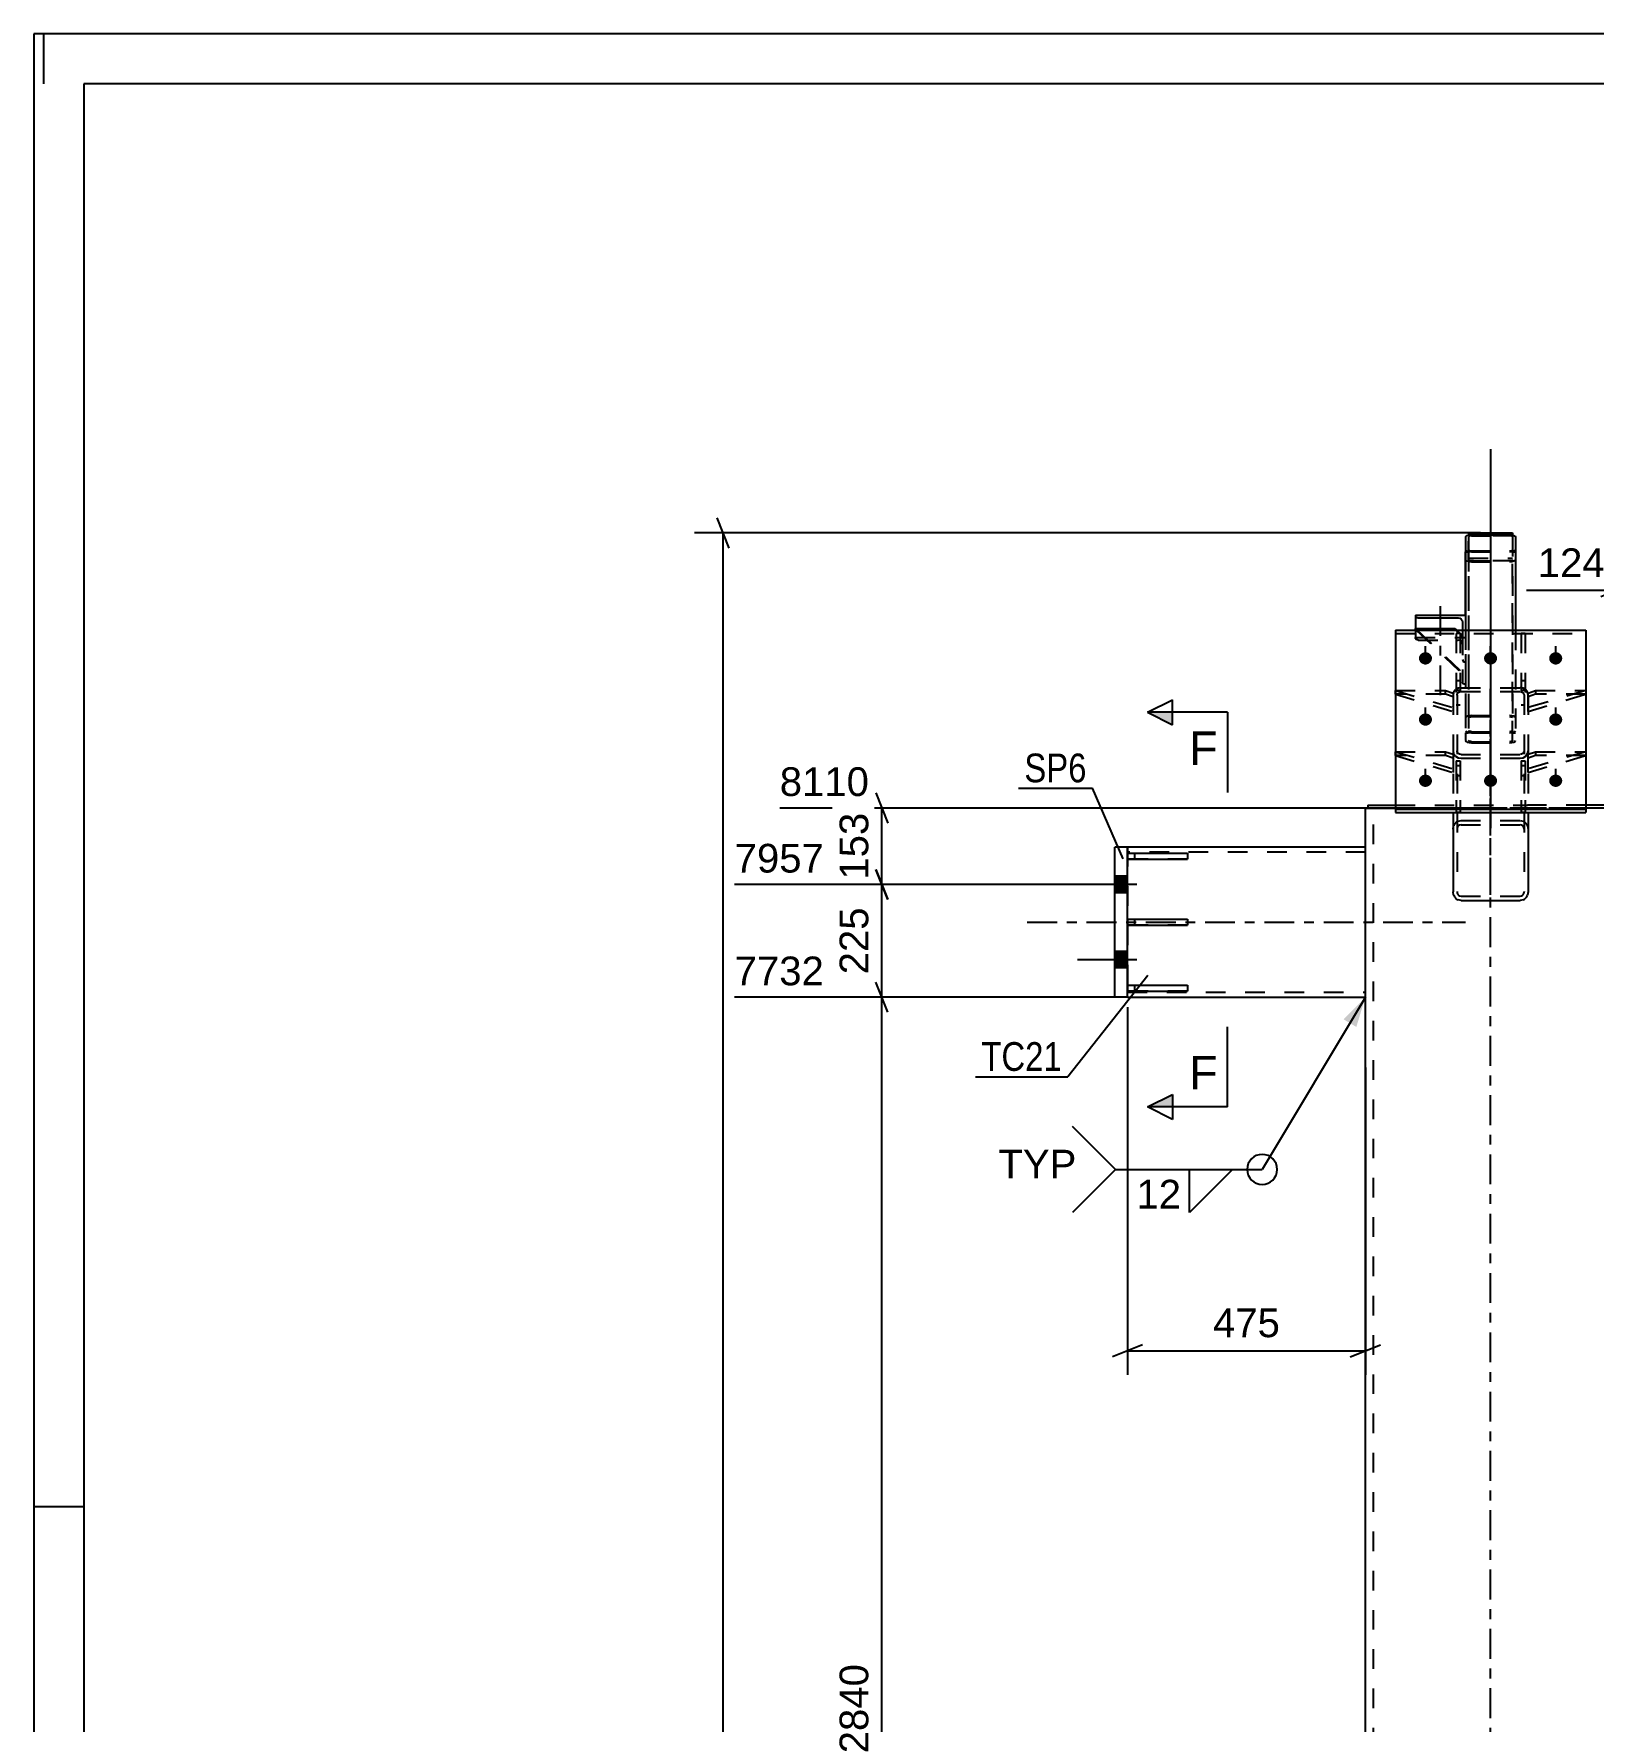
# Model space of a CAD drawing. Header units: millimetres. Extents: x -358 to 483, y -215 to 379.
# Drawn here: x -358.2 to -202.6, y 210.5 to 379 of the extents above; entities that cross this region are included whole.
import ezdxf

# ---------------------------------------------------------------- set-up
doc = ezdxf.new("R2010")
doc.units = ezdxf.units.MM
doc.linetypes.add('DXK_LINE_DOT2', pattern=[3.9198, 1.9599, -1.9599])
doc.linetypes.add('DXK_LINE_DOT3', pattern=[5.9187, 2.979, -0.9799, 0.9799, -0.9799])
doc.styles.add('Arial', font='ARIAL.TTF', dxfattribs={"height": 0.2})
doc.styles.add('Arial Narrow', font='ARIALN.TTF', dxfattribs={"height": 0.2})

# ---------------------------------------------------------------- blocks, each defined once
blk = doc.blocks.new('Unknown-284934251-1133')
at = {"color": 5, "linetype": 'Continuous'}
for p, q in [((482.75, 378.96), (-358.25, 378.96)), ((-358.25, 378.96), (-358.25, -215.04)), ((-357.25, 373.96), (-357.25, 378.96)), ((477.75, 373.96), (-353.25, 373.96)), ((-353.25, 373.96), (-353.25, -210.04)), ((-353.25, 231.96), (-358.25, 231.96))]:
    blk.add_line(p, q, dxfattribs=at)
blk = doc.blocks.new('Part-284934251-2217 - 2077')
at = {"color": 7, "linetype": 'DXK_LINE_DOT3'}
blk.add_line((-212.82, 62.9), (-212.82, 311.69), dxfattribs=at)
at = {"color": 2, "linetype": 'Continuous'}
for p, q in [((-225.32, 62.9), (-225.32, 301.69)), ((-225.32, 301.69), (-225.07, 301.69)), ((-224.52, 301.69), (-223.72, 301.69)), ((-223.72, 301.69), (-222.32, 301.69)), ((-201.11, 301.69), (-203.32, 301.69))]:
    blk.add_line(p, q, dxfattribs=at)
at = {"color": 7, "linetype": 'DXK_LINE_DOT2'}
for p, q in [((-225.07, 301.69), (-224.52, 301.69)), ((-224.52, 62.9), (-224.52, 301.69)), ((-224.33, 301.69), (-223.72, 301.69)), ((-203.32, 301.69), (-222.32, 301.69))]:
    blk.add_line(p, q, dxfattribs=at)
blk = doc.blocks.new('Bolt-284934251-2184 - 2077')
at = {"linetype": 'Continuous'}
for points in [[(-219.32, 316.02), (-219.45, 316.03), (-219.58, 316.07), (-219.7, 316.13), (-219.8, 316.22), (-219.88, 316.32), (-219.94, 316.44), (-219.97, 316.57), (-219.97, 316.69), (-219.94, 316.82), (-219.88, 316.93), (-219.8, 317.04), (-219.7, 317.12), (-219.58, 317.19), (-219.45, 317.23), (-219.32, 317.24), (-219.18, 317.23), (-219.05, 317.19), (-218.94, 317.12), (-218.84, 317.04), (-218.76, 316.93), (-218.7, 316.82), (-218.67, 316.69), (-218.67, 316.57), (-218.7, 316.44), (-218.76, 316.32), (-218.84, 316.22), (-218.94, 316.13), (-219.05, 316.07), (-219.18, 316.03)], [(-212.82, 316.02), (-212.95, 316.03), (-213.08, 316.07), (-213.2, 316.13), (-213.3, 316.22), (-213.38, 316.32), (-213.44, 316.44), (-213.47, 316.57), (-213.47, 316.69), (-213.44, 316.82), (-213.38, 316.93), (-213.3, 317.04), (-213.2, 317.12), (-213.08, 317.19), (-212.95, 317.23), (-212.82, 317.24), (-212.68, 317.23), (-212.55, 317.19), (-212.44, 317.12), (-212.34, 317.04), (-212.26, 316.93), (-212.2, 316.82), (-212.17, 316.69), (-212.17, 316.57), (-212.2, 316.44), (-212.26, 316.32), (-212.34, 316.22), (-212.44, 316.13), (-212.55, 316.07), (-212.68, 316.03)], [(-206.32, 316.02), (-206.45, 316.03), (-206.58, 316.07), (-206.7, 316.13), (-206.8, 316.22), (-206.88, 316.32), (-206.94, 316.44), (-206.97, 316.57), (-206.97, 316.69), (-206.94, 316.82), (-206.88, 316.93), (-206.8, 317.04), (-206.7, 317.12), (-206.58, 317.19), (-206.45, 317.23), (-206.32, 317.24), (-206.18, 317.23), (-206.05, 317.19), (-205.94, 317.12), (-205.84, 317.04), (-205.76, 316.93), (-205.7, 316.82), (-205.67, 316.69), (-205.67, 316.57), (-205.7, 316.44), (-205.76, 316.32), (-205.84, 316.22), (-205.94, 316.13), (-206.05, 316.07), (-206.18, 316.03)], [(-219.32, 309.91), (-219.45, 309.92), (-219.58, 309.96), (-219.7, 310.03), (-219.8, 310.11), (-219.88, 310.22), (-219.94, 310.33), (-219.97, 310.46), (-219.97, 310.58), (-219.94, 310.71), (-219.88, 310.83), (-219.8, 310.93), (-219.7, 311.01), (-219.58, 311.08), (-219.45, 311.12), (-219.32, 311.13), (-219.18, 311.12), (-219.05, 311.08), (-218.94, 311.01), (-218.84, 310.93), (-218.76, 310.83), (-218.7, 310.71), (-218.67, 310.58), (-218.67, 310.46), (-218.7, 310.33), (-218.76, 310.22), (-218.84, 310.11), (-218.94, 310.03), (-219.05, 309.96), (-219.18, 309.92)], [(-206.32, 309.91), (-206.45, 309.92), (-206.58, 309.96), (-206.7, 310.03), (-206.8, 310.11), (-206.88, 310.22), (-206.94, 310.33), (-206.97, 310.46), (-206.97, 310.58), (-206.94, 310.71), (-206.88, 310.83), (-206.8, 310.93), (-206.7, 311.01), (-206.58, 311.08), (-206.45, 311.12), (-206.32, 311.13), (-206.18, 311.12), (-206.05, 311.08), (-205.94, 311.01), (-205.84, 310.93), (-205.76, 310.83), (-205.7, 310.71), (-205.67, 310.58), (-205.67, 310.46), (-205.7, 310.33), (-205.76, 310.22), (-205.84, 310.11), (-205.94, 310.03), (-206.05, 309.96), (-206.18, 309.92)], [(-219.32, 303.8), (-219.45, 303.82), (-219.58, 303.85), (-219.7, 303.92), (-219.8, 304), (-219.88, 304.11), (-219.94, 304.22), (-219.97, 304.35), (-219.97, 304.48), (-219.94, 304.6), (-219.88, 304.72), (-219.8, 304.82), (-219.7, 304.91), (-219.58, 304.97), (-219.45, 305.01), (-219.32, 305.02), (-219.18, 305.01), (-219.05, 304.97), (-218.94, 304.91), (-218.84, 304.82), (-218.76, 304.72), (-218.7, 304.6), (-218.67, 304.48), (-218.67, 304.35), (-218.7, 304.22), (-218.76, 304.11), (-218.84, 304), (-218.94, 303.92), (-219.05, 303.85), (-219.18, 303.82)], [(-212.82, 303.8), (-212.95, 303.82), (-213.08, 303.85), (-213.2, 303.92), (-213.3, 304), (-213.38, 304.11), (-213.44, 304.22), (-213.47, 304.35), (-213.47, 304.48), (-213.44, 304.6), (-213.38, 304.72), (-213.3, 304.82), (-213.2, 304.91), (-213.08, 304.97), (-212.95, 305.01), (-212.82, 305.02), (-212.68, 305.01), (-212.55, 304.97), (-212.44, 304.91), (-212.34, 304.82), (-212.26, 304.72), (-212.2, 304.6), (-212.17, 304.48), (-212.17, 304.35), (-212.2, 304.22), (-212.26, 304.11), (-212.34, 304), (-212.44, 303.92), (-212.55, 303.85), (-212.68, 303.82)], [(-206.32, 303.8), (-206.45, 303.82), (-206.58, 303.85), (-206.7, 303.92), (-206.8, 304), (-206.88, 304.11), (-206.94, 304.22), (-206.97, 304.35), (-206.97, 304.48), (-206.94, 304.6), (-206.88, 304.72), (-206.8, 304.82), (-206.7, 304.91), (-206.58, 304.97), (-206.45, 305.01), (-206.32, 305.02), (-206.18, 305.01), (-206.05, 304.97), (-205.94, 304.91), (-205.84, 304.82), (-205.76, 304.72), (-205.7, 304.6), (-205.67, 304.48), (-205.67, 304.35), (-205.7, 304.22), (-205.76, 304.11), (-205.84, 304), (-205.94, 303.92), (-206.05, 303.85), (-206.18, 303.82)]]:
    blk.add_hatch(color=1, dxfattribs=at).paths.add_polyline_path(points)
at = {"color": 1, "linetype": 'Continuous'}
for p, q in [((-219.32, 316.03), (-219.32, 317.83)), ((-212.82, 316.03), (-212.82, 317.83)), ((-206.32, 316.03), (-206.32, 317.83)), ((-219.32, 309.92), (-219.32, 311.72)), ((-206.32, 309.92), (-206.32, 311.72)), ((-219.32, 303.81), (-219.32, 305.61)), ((-212.82, 303.81), (-212.82, 305.61)), ((-206.32, 303.81), (-206.32, 305.61))]:
    blk.add_line(p, q, dxfattribs=at)
blk = doc.blocks.new('Part-284934251-2197 - 2077')
at = {"color": 7, "linetype": 'DXK_LINE_DOT2'}
for p, q in [((-209.77, 306.4), (-209.77, 301.25)), ((-209.77, 306.4), (-209.37, 306.4)), ((-209.77, 305.95), (-209.37, 305.95)), ((-209.77, 304.94), (-209.37, 304.94)), ((-209.37, 306.4), (-209.37, 301.25))]:
    blk.add_line(p, q, dxfattribs=at)
at = {"color": 2, "linetype": 'Continuous'}
blk.add_line((-209.37, 301.25), (-209.77, 301.25), dxfattribs=at)
blk = doc.blocks.new('Part-284934251-2220 - 2077')
at = {"color": 7, "linetype": 'DXK_LINE_DOT2'}
for p, q in [((-222.32, 313.04), (-222.32, 313.42)), ((-222.32, 313.42), (-217.32, 313.42)), ((-222.32, 313.42), (-216.57, 311.71)), ((-217.32, 313.04), (-217.32, 313.42)), ((-217.32, 313.42), (-216.57, 313.16)), ((-217.32, 313.04), (-222.32, 313.04)), ((-222.32, 313.04), (-216.57, 311.33)), ((-216.57, 312.79), (-217.32, 313.04)), ((-216.57, 313.16), (-216.57, 311.33))]:
    blk.add_line(p, q, dxfattribs=at)
blk = doc.blocks.new('Part-284934251-2172 - 2077')
at = {"color": 7, "linetype": 'DXK_LINE_DOT2'}
for p, q in [((-216.33, 313.48), (-216.51, 313.24)), ((-216.07, 313.65), (-216.33, 313.48)), ((-215.77, 313.7), (-216.07, 313.65)), ((-216.05, 313.22), (-215.92, 313.3)), ((-215.92, 313.3), (-215.77, 313.33)), ((-215.77, 313.7), (-209.87, 313.7)), ((-215.77, 313.33), (-209.87, 313.33)), ((-209.56, 313.65), (-209.87, 313.7)), ((-209.87, 313.33), (-209.72, 313.3)), ((-209.72, 313.3), (-209.59, 313.22)), ((-209.3, 313.48), (-209.56, 313.65)), ((-209.13, 313.24), (-209.3, 313.48)), ((-216.51, 313.24), (-216.57, 312.95)), ((-216.57, 312.95), (-216.57, 301.25)), ((-216.17, 312.95), (-216.14, 313.09)), ((-216.17, 312.95), (-216.17, 293.31)), ((-216.14, 313.09), (-216.05, 313.22)), ((-209.59, 313.22), (-209.5, 313.09)), ((-209.5, 313.09), (-209.47, 312.95)), ((-209.47, 312.95), (-209.47, 293.31)), ((-209.07, 312.95), (-209.13, 313.24)), ((-209.07, 312.95), (-209.07, 301.25)), ((-216.57, 307.41), (-216.51, 307.12)), ((-216.51, 307.12), (-216.33, 306.88)), ((-216.33, 306.88), (-216.07, 306.71)), ((-216.14, 307.26), (-216.17, 307.41)), ((-216.05, 307.14), (-216.14, 307.26)), ((-216.07, 306.71), (-215.77, 306.65)), ((-215.92, 307.06), (-216.05, 307.14)), ((-215.77, 307.03), (-215.92, 307.06)), ((-215.77, 307.03), (-209.87, 307.03)), ((-215.77, 306.65), (-209.87, 306.65)), ((-209.72, 307.06), (-209.87, 307.03)), ((-209.87, 306.65), (-209.56, 306.71)), ((-209.59, 307.14), (-209.72, 307.06)), ((-209.5, 307.26), (-209.59, 307.14)), ((-209.56, 306.71), (-209.3, 306.88)), ((-209.47, 307.41), (-209.5, 307.26)), ((-209.3, 306.88), (-209.13, 307.12)), ((-209.13, 307.12), (-209.07, 307.41)), ((-216.57, 299.59), (-216.51, 299.92)), ((-216.07, 300.38), (-215.77, 300.44)), ((-215.77, 300.02), (-215.92, 299.98)), ((-215.77, 300.44), (-209.87, 300.44)), ((-215.77, 300.02), (-209.87, 300.02)), ((-209.87, 300.44), (-209.56, 300.38)), ((-209.72, 299.98), (-209.87, 300.02)), ((-209.13, 299.92), (-209.07, 299.59)), ((-216.14, 299.75), (-216.17, 299.59)), ((-209.47, 299.59), (-209.5, 299.75)), ((-216.17, 293.31), (-216.14, 293.15)), ((-209.5, 293.15), (-209.47, 293.31)), ((-215.92, 292.92), (-215.77, 292.89)), ((-215.77, 292.89), (-209.87, 292.89)), ((-209.87, 292.89), (-209.72, 292.92))]:
    blk.add_line(p, q, dxfattribs=at)
at = {"color": 7, "linetype": 'DXK_LINE_DOT3'}
blk.add_line((-212.82, 293.03), (-212.82, 313.6), dxfattribs=at)
at = {"color": 2, "linetype": 'Continuous'}
for p, q in [((-216.57, 301.25), (-216.57, 293.31)), ((-209.07, 301.25), (-209.07, 293.31)), ((-216.51, 292.99), (-216.57, 293.31)), ((-209.07, 293.31), (-209.13, 292.99)), ((-215.77, 292.46), (-216.07, 292.53)), ((-215.77, 292.46), (-209.87, 292.46)), ((-209.56, 292.53), (-209.87, 292.46))]:
    blk.add_line(p, q, dxfattribs=at)
at = {"color": 7, "linetype": 'DXK_LINE_DOT2'}
for centre, radius, start, end in [((-215.73, 299.62), 0.827, 114.3199, 159.2417), ((-215.75, 299.61), 0.414, 114.3199, 159.2417), ((-209.89, 299.61), 0.414, 20.7583, 65.6801), ((-209.9, 299.62), 0.827, 20.7583, 65.6801), ((-215.75, 293.3), 0.414, 200.7583, 245.6801), ((-209.89, 293.3), 0.414, 294.3199, 339.2417)]:
    blk.add_arc(centre, radius, start, end, dxfattribs=at)
at = {"color": 2, "linetype": 'Continuous'}
for centre, start, end in [((-215.73, 293.28), 200.7583, 245.6801), ((-209.9, 293.28), 294.3199, 339.2417)]:
    blk.add_arc(centre, 0.827, start, end, dxfattribs=at)
blk = doc.blocks.new('Part-284934251-2240 - 2077')
at = {"color": 7, "linetype": 'DXK_LINE_DOT3'}
blk.add_line((-217.82, 312.95), (-217.82, 322.02), dxfattribs=at)
at = {"color": 2, "linetype": 'Continuous'}
for p, q in [((-220.32, 320.95), (-220.32, 319.6)), ((-220.32, 320.95), (-215.32, 320.95)), ((-220.32, 320.92), (-220.3, 320.82)), ((-220.3, 320.82), (-220.24, 320.74)), ((-220.24, 320.74), (-220.15, 320.69)), ((-220.15, 320.69), (-220.04, 320.67)), ((-220.04, 320.67), (-216.04, 320.67)), ((-216.04, 320.67), (-215.88, 320.63)), ((-215.88, 320.63), (-215.74, 320.55)), ((-215.74, 320.55), (-215.65, 320.42)), ((-215.65, 320.42), (-215.62, 320.27)), ((-215.62, 320.27), (-215.62, 319.45)), ((-215.32, 320.95), (-215.32, 319.45)), ((-220.32, 319.5), (-220.32, 319.45))]:
    blk.add_line(p, q, dxfattribs=at)
at = {"color": 7, "linetype": 'DXK_LINE_DOT2'}
for p, q in [((-220.32, 319.6), (-220.32, 319.5)), ((-220.32, 319.45), (-220.32, 318.7)), ((-220.32, 318.7), (-220.32, 318.72)), ((-220.32, 318.72), (-215.32, 318.72)), ((-220.3, 318.6), (-220.32, 318.7)), ((-220.24, 318.52), (-220.3, 318.6)), ((-220.15, 318.46), (-220.24, 318.52)), ((-220.04, 318.44), (-220.15, 318.46)), ((-220.04, 318.44), (-216.04, 318.44)), ((-215.88, 318.41), (-216.04, 318.44)), ((-215.74, 318.33), (-215.88, 318.41)), ((-215.65, 318.2), (-215.74, 318.33)), ((-215.62, 319.45), (-215.62, 314.28)), ((-215.32, 319.45), (-215.32, 314.03)), ((-215.62, 318.04), (-215.65, 318.2)), ((-215.62, 316.51), (-215.6, 316.41)), ((-215.6, 316.41), (-215.54, 316.32)), ((-215.54, 316.32), (-215.45, 316.27)), ((-215.45, 316.27), (-215.34, 316.25)), ((-215.34, 316.25), (-215.32, 316.25)), ((-215.6, 314.19), (-215.62, 314.28)), ((-215.54, 314.1), (-215.6, 314.19)), ((-215.45, 314.05), (-215.54, 314.1)), ((-215.34, 314.03), (-215.45, 314.05)), ((-215.34, 314.03), (-215.32, 314.03))]:
    blk.add_line(p, q, dxfattribs=at)
blk = doc.blocks.new('Bolt-284934251-2187 - 2077')
at = {"linetype": 'Continuous'}
for points in [[(-250.32, 294.88), (-250.32, 293.23), (-249.07, 293.23), (-249.07, 294.88)], [(-250.32, 294.88), (-250.32, 293.23), (-249.07, 293.23), (-249.07, 294.88)], [(-250.32, 287.38), (-250.32, 285.73), (-249.07, 285.73), (-249.07, 287.38)], [(-250.32, 287.38), (-250.32, 285.73), (-249.07, 285.73), (-249.07, 287.38)]]:
    blk.add_hatch(color=1, dxfattribs=at).paths.add_polyline_path(points)
at = {"color": 1, "linetype": 'Continuous'}
for p, q in [((-249.07, 294.88), (-250.32, 294.88)), ((-249.07, 294.88), (-250.32, 294.88)), ((-248.12, 294.05), (-254.07, 294.05)), ((-248.12, 294.05), (-254.07, 294.05)), ((-249.07, 293.23), (-250.32, 293.23)), ((-249.07, 293.23), (-250.32, 293.23)), ((-248.12, 286.55), (-254.07, 286.55)), ((-248.12, 286.55), (-254.07, 286.55)), ((-249.07, 287.38), (-250.32, 287.38)), ((-249.07, 287.38), (-250.32, 287.38)), ((-249.07, 285.73), (-250.32, 285.73)), ((-249.07, 285.73), (-250.32, 285.73))]:
    blk.add_line(p, q, dxfattribs=at)
blk = doc.blocks.new('Part-284934251-2194 - 2077')
at = {"color": 7, "linetype": 'DXK_LINE_DOT2'}
for p, q in [((-216.27, 319.11), (-216.27, 311.99)), ((-215.87, 319.11), (-216.27, 319.11)), ((-215.87, 319.11), (-215.87, 311.99)), ((-216.27, 314.41), (-215.87, 314.41)), ((-216.27, 313.45), (-215.87, 313.45)), ((-216.27, 311.99), (-215.87, 311.99))]:
    blk.add_line(p, q, dxfattribs=at)
blk = doc.blocks.new('Part-284934251-2195 - 2077')
at = {"color": 7, "linetype": 'DXK_LINE_DOT2'}
for p, q in [((-209.77, 319.11), (-209.77, 311.99)), ((-209.37, 319.11), (-209.77, 319.11)), ((-209.37, 319.11), (-209.37, 311.99)), ((-209.77, 314.41), (-209.37, 314.41)), ((-209.77, 313.45), (-209.37, 313.45)), ((-209.77, 311.99), (-209.37, 311.99))]:
    blk.add_line(p, q, dxfattribs=at)
blk = doc.blocks.new('Part-284934251-2196 - 2077')
at = {"color": 7, "linetype": 'DXK_LINE_DOT2'}
for p, q in [((-216.27, 306.4), (-216.27, 301.25)), ((-216.27, 306.4), (-215.87, 306.4)), ((-216.27, 305.95), (-215.87, 305.95)), ((-216.27, 304.94), (-215.87, 304.94)), ((-215.87, 306.4), (-215.87, 301.25))]:
    blk.add_line(p, q, dxfattribs=at)
at = {"color": 2, "linetype": 'Continuous'}
blk.add_line((-215.87, 301.25), (-216.27, 301.25), dxfattribs=at)
blk = doc.blocks.new('Part-284934251-2212 - 2077')
at = {"color": 2, "linetype": 'Continuous'}
for p, q in [((-220.32, 319.5), (-220.32, 319.6)), ((-220.32, 319.6), (-220.15, 319.45)), ((-220.32, 319.6), (-216.37, 319.6)), ((-220.32, 319.5), (-220.26, 319.45)), ((-216.37, 319.6), (-216.2, 319.45))]:
    blk.add_line(p, q, dxfattribs=at)
at = {"color": 7, "linetype": 'DXK_LINE_DOT2'}
for p, q in [((-220.32, 319.5), (-216.37, 319.5)), ((-220.26, 319.45), (-215.62, 315.09)), ((-220.15, 319.45), (-215.62, 315.19)), ((-216.37, 319.5), (-216.37, 319.6)), ((-216.37, 319.5), (-215.62, 318.8)), ((-216.2, 319.45), (-215.62, 318.9)), ((-215.62, 318.9), (-215.62, 315.09))]:
    blk.add_line(p, q, dxfattribs=at)
blk = doc.blocks.new('Part-284934251-2221 - 2077')
at = {"color": 7, "linetype": 'DXK_LINE_DOT2'}
for p, q in [((-222.32, 306.94), (-222.32, 307.31)), ((-222.32, 307.31), (-217.32, 307.31)), ((-222.32, 307.31), (-216.57, 305.6)), ((-217.32, 306.94), (-222.32, 306.94)), ((-222.32, 306.94), (-216.57, 305.23)), ((-217.32, 306.94), (-217.32, 307.31)), ((-217.32, 307.31), (-216.57, 307.06)), ((-216.57, 306.68), (-217.32, 306.94)), ((-216.57, 307.06), (-216.57, 305.23))]:
    blk.add_line(p, q, dxfattribs=at)
blk = doc.blocks.new('Part-284934251-2222 - 2077')
at = {"color": 7, "linetype": 'DXK_LINE_DOT2'}
for p, q in [((-209.07, 313.16), (-208.32, 313.42)), ((-203.32, 313.42), (-209.07, 311.71)), ((-208.32, 313.42), (-203.32, 313.42)), ((-208.32, 313.42), (-208.32, 313.04)), ((-203.32, 313.42), (-203.32, 313.04)), ((-209.07, 311.33), (-209.07, 313.16)), ((-208.32, 313.04), (-209.07, 312.79)), ((-209.07, 311.33), (-203.32, 313.04)), ((-203.32, 313.04), (-208.32, 313.04))]:
    blk.add_line(p, q, dxfattribs=at)
blk = doc.blocks.new('Part-284934251-2223 - 2077')
at = {"color": 7, "linetype": 'DXK_LINE_DOT2'}
for p, q in [((-209.07, 307.06), (-208.32, 307.31)), ((-203.32, 307.31), (-209.07, 305.6)), ((-209.07, 305.23), (-209.07, 307.06)), ((-208.32, 306.94), (-209.07, 306.68)), ((-209.07, 305.23), (-203.32, 306.94)), ((-208.32, 307.31), (-203.32, 307.31)), ((-208.32, 307.31), (-208.32, 306.94)), ((-203.32, 306.94), (-208.32, 306.94)), ((-203.32, 307.31), (-203.32, 306.94))]:
    blk.add_line(p, q, dxfattribs=at)
blk = doc.blocks.new('Part-284934251-2267 - 2077')
at = {"color": 7, "linetype": 'DXK_LINE_DOT3'}
blk.add_line((-212.82, 337.5), (-212.82, 300.66), dxfattribs=at)
at = {"color": 2, "linetype": 'Continuous'}
for p, q in [((-215.32, 328.76), (-215.27, 328.83)), ((-215.32, 328.76), (-215.32, 319.45)), ((-215.27, 328.83), (-215.14, 328.9)), ((-215.14, 328.9), (-214.95, 328.94)), ((-214.95, 328.94), (-214.72, 328.96)), ((-214.72, 328.96), (-210.92, 328.96)), ((-210.92, 328.96), (-210.69, 328.94)), ((-210.69, 328.94), (-210.49, 328.9)), ((-210.49, 328.9), (-210.36, 328.83)), ((-210.36, 328.83), (-210.32, 328.76)), ((-210.32, 328.76), (-210.32, 319.45))]:
    blk.add_line(p, q, dxfattribs=at)
at = {"color": 7, "linetype": 'DXK_LINE_DOT2'}
for p, q in [((-215, 328.79), (-215.02, 328.76)), ((-215.02, 328.76), (-215.02, 309.41)), ((-214.93, 328.83), (-215, 328.79)), ((-214.83, 328.85), (-214.93, 328.83)), ((-214.72, 328.86), (-214.83, 328.85)), ((-214.72, 328.86), (-210.92, 328.86)), ((-210.8, 328.85), (-210.92, 328.86)), ((-210.71, 328.83), (-210.8, 328.85)), ((-210.64, 328.79), (-210.71, 328.83)), ((-210.62, 328.76), (-210.64, 328.79)), ((-210.62, 328.76), (-210.62, 309.41)), ((-215.27, 327.38), (-215.32, 327.46)), ((-215.14, 327.31), (-215.27, 327.38)), ((-214.95, 327.27), (-215.14, 327.31)), ((-215.02, 327.46), (-215, 327.42)), ((-215, 327.42), (-214.93, 327.38)), ((-214.72, 327.25), (-214.95, 327.27)), ((-214.93, 327.38), (-214.83, 327.36)), ((-214.83, 327.36), (-214.72, 327.35)), ((-214.72, 327.35), (-210.92, 327.35)), ((-214.72, 327.25), (-210.92, 327.25)), ((-210.92, 327.35), (-210.8, 327.36)), ((-210.69, 327.27), (-210.92, 327.25)), ((-210.8, 327.36), (-210.71, 327.38)), ((-210.71, 327.38), (-210.69, 327.39)), ((-210.69, 327.39), (-210.64, 327.42)), ((-210.49, 327.31), (-210.69, 327.27)), ((-210.64, 327.42), (-210.62, 327.46)), ((-210.36, 327.38), (-210.49, 327.31)), ((-210.32, 327.46), (-210.36, 327.38)), ((-215.32, 319.45), (-215.32, 309.41)), ((-210.32, 319.45), (-210.32, 309.41)), ((-215.27, 310.79), (-215.32, 310.71)), ((-215.14, 310.85), (-215.27, 310.79)), ((-214.95, 310.9), (-215.14, 310.85)), ((-215.02, 310.71), (-215, 310.75)), ((-215, 310.75), (-214.93, 310.78)), ((-214.72, 310.91), (-214.95, 310.9)), ((-214.93, 310.78), (-214.83, 310.8)), ((-214.83, 310.8), (-214.72, 310.81)), ((-214.72, 310.91), (-210.92, 310.91)), ((-214.72, 310.81), (-210.92, 310.81)), ((-210.69, 310.9), (-210.92, 310.91)), ((-210.92, 310.81), (-210.8, 310.8)), ((-210.8, 310.8), (-210.71, 310.78)), ((-210.71, 310.78), (-210.64, 310.75)), ((-210.49, 310.85), (-210.69, 310.9)), ((-210.64, 310.75), (-210.62, 310.71)), ((-210.36, 310.79), (-210.49, 310.85)), ((-210.32, 310.71), (-210.36, 310.79)), ((-215.32, 309.41), (-215.27, 309.33)), ((-215.27, 309.33), (-215.14, 309.26)), ((-215.14, 309.26), (-214.95, 309.22)), ((-215, 309.37), (-215.02, 309.41)), ((-214.93, 309.34), (-215, 309.37)), ((-214.95, 309.22), (-214.72, 309.2)), ((-214.83, 309.32), (-214.93, 309.34)), ((-214.72, 309.31), (-214.83, 309.32)), ((-214.72, 309.31), (-210.92, 309.31)), ((-214.72, 309.2), (-210.92, 309.2)), ((-210.8, 309.32), (-210.92, 309.31)), ((-210.92, 309.2), (-210.69, 309.22)), ((-210.71, 309.34), (-210.8, 309.32)), ((-210.64, 309.37), (-210.71, 309.34)), ((-210.69, 309.22), (-210.49, 309.26)), ((-210.62, 309.41), (-210.64, 309.37)), ((-210.49, 309.26), (-210.36, 309.33)), ((-210.36, 309.33), (-210.32, 309.41))]:
    blk.add_line(p, q, dxfattribs=at)
blk = doc.blocks.new('Part-284934251-2269 - 2077')
at = {"color": 7, "linetype": 'DXK_LINE_DOT3'}
blk.add_line((-212.82, 336.51), (-212.82, 299.67), dxfattribs=at)
at = {"color": 2, "linetype": 'Continuous'}
blk.add_line((-215.32, 320.95), (-215.32, 327.25), dxfattribs=at)
at = {"color": 7, "linetype": 'DXK_LINE_DOT2'}
for p, q in [((-215.32, 327.25), (-215.02, 327.25)), ((-215.02, 327.25), (-215.02, 308.42)), ((-210.62, 308.42), (-210.62, 327.25)), ((-210.62, 327.25), (-210.32, 327.25)), ((-210.32, 327.25), (-210.32, 308.42)), ((-215.27, 326.38), (-215.32, 326.46)), ((-215.14, 326.32), (-215.27, 326.38)), ((-214.95, 326.27), (-215.14, 326.32)), ((-215.02, 326.46), (-215, 326.42)), ((-215, 326.42), (-214.93, 326.39)), ((-214.72, 326.26), (-214.95, 326.27)), ((-214.93, 326.39), (-214.83, 326.37)), ((-214.83, 326.37), (-214.72, 326.36)), ((-214.72, 326.36), (-210.92, 326.36)), ((-214.72, 326.26), (-210.92, 326.26)), ((-210.92, 326.36), (-210.8, 326.37)), ((-210.69, 326.27), (-210.92, 326.26)), ((-210.8, 326.37), (-210.71, 326.39)), ((-210.71, 326.39), (-210.64, 326.42)), ((-210.5, 326.32), (-210.69, 326.27)), ((-210.64, 326.42), (-210.62, 326.46)), ((-210.37, 326.38), (-210.5, 326.32)), ((-210.32, 326.46), (-210.37, 326.38)), ((-215.32, 320.95), (-215.32, 308.42)), ((-215.32, 309.2), (-215.02, 309.2)), ((-215.32, 308.42), (-215.27, 308.34)), ((-215.27, 308.34), (-215.14, 308.27)), ((-215.14, 308.27), (-214.95, 308.23)), ((-215, 308.38), (-215.02, 308.42)), ((-214.93, 308.34), (-215, 308.38)), ((-214.95, 308.23), (-214.72, 308.21)), ((-214.83, 308.32), (-214.93, 308.34)), ((-214.72, 308.31), (-214.83, 308.32)), ((-214.72, 308.31), (-210.92, 308.31)), ((-214.72, 308.21), (-210.92, 308.21)), ((-210.8, 308.32), (-210.92, 308.31)), ((-210.92, 308.21), (-210.69, 308.23)), ((-210.71, 308.34), (-210.8, 308.32)), ((-210.64, 308.38), (-210.71, 308.34)), ((-210.69, 308.23), (-210.5, 308.27)), ((-210.62, 308.42), (-210.64, 308.38)), ((-210.62, 309.2), (-210.32, 309.2)), ((-210.5, 308.27), (-210.37, 308.34)), ((-210.37, 308.34), (-210.32, 308.42))]:
    blk.add_line(p, q, dxfattribs=at)
blk = doc.blocks.new('Part-284934251-2271 - 2077')
at = {"color": 2, "linetype": 'Continuous'}
for p, q in [((-215.02, 329.14), (-215.02, 328.93)), ((-215.02, 329.14), (-210.62, 329.14)), ((-210.62, 329.14), (-210.62, 328.93))]:
    blk.add_line(p, q, dxfattribs=at)
at = {"color": 7, "linetype": 'DXK_LINE_DOT2'}
for p, q in [((-215.02, 326.36), (-215.02, 328.93)), ((-210.62, 328.86), (-215.02, 328.86)), ((-210.62, 328.93), (-210.62, 326.36)), ((-215.02, 326.64), (-210.62, 326.64)), ((-210.62, 326.36), (-215.02, 326.36))]:
    blk.add_line(p, q, dxfattribs=at)
blk = doc.blocks.new('Part-284934251-2330 - 2077')
at = {"color": 2, "linetype": 'Continuous'}
for p, q in [((-225.32, 297.8), (-249.07, 297.8)), ((-249.07, 282.8), (-225.32, 282.8))]:
    blk.add_line(p, q, dxfattribs=at)
at = {"color": 7, "linetype": 'DXK_LINE_DOT2'}
for p, q in [((-249.07, 297.8), (-249.07, 282.8)), ((-225.32, 297.3), (-249.07, 297.3)), ((-225.32, 282.8), (-225.32, 297.8)), ((-249.07, 283.3), (-225.32, 283.3))]:
    blk.add_line(p, q, dxfattribs=at)
at = {"color": 7, "linetype": 'DXK_LINE_DOT3'}
blk.add_line((-259.07, 290.3), (-215.32, 290.3), dxfattribs=at)
blk = doc.blocks.new('Part-284934251-2273 - 2077')
at = {"color": 2, "linetype": 'Continuous'}
for p, q in [((-222.32, 319.45), (-203.32, 319.45)), ((-222.32, 319.45), (-222.32, 301.25)), ((-203.32, 319.45), (-203.32, 301.25)), ((-222.32, 301.59), (-203.32, 301.59)), ((-222.32, 301.25), (-203.32, 301.25))]:
    blk.add_line(p, q, dxfattribs=at)
at = {"color": 7, "linetype": 'DXK_LINE_DOT2'}
blk.add_line((-222.32, 319.11), (-203.32, 319.11), dxfattribs=at)
blk = doc.blocks.new('Part-284934251-2276 - 2077')
at = {"color": 2, "linetype": 'Continuous'}
for p, q in [((-225.07, 301.99), (-225.07, 301.69)), ((-225.07, 301.99), (-222.32, 301.99)), ((-225.07, 301.69), (-224.52, 301.69)), ((-200.57, 301.99), (-203.32, 301.99)), ((-200.57, 301.69), (-201.11, 301.69)), ((-200.57, 301.69), (-200.57, 301.99))]:
    blk.add_line(p, q, dxfattribs=at)
at = {"color": 7, "linetype": 'DXK_LINE_DOT2'}
for p, q in [((-201.11, 301.69), (-224.52, 301.69)), ((-222.32, 301.99), (-209.13, 301.99)), ((-203.32, 301.99), (-209.13, 301.99))]:
    blk.add_line(p, q, dxfattribs=at)
blk = doc.blocks.new('Part-284934251-2293 - 2077')
at = {"color": 2, "linetype": 'Continuous'}
for p, q in [((-249.07, 297.17), (-243.07, 297.17)), ((-249.07, 297.17), (-249.07, 296.57)), ((-249.07, 296.57), (-243.07, 296.57)), ((-243.07, 297.17), (-243.07, 296.57))]:
    blk.add_line(p, q, dxfattribs=at)
at = {"color": 7, "linetype": 'DXK_LINE_DOT2'}
blk.add_line((-248.32, 296.57), (-248.32, 297.17), dxfattribs=at)
blk = doc.blocks.new('Part-284934251-2294 - 2077')
at = {"color": 2, "linetype": 'Continuous'}
for p, q in [((-249.07, 284.02), (-243.07, 284.02)), ((-249.07, 284.02), (-249.07, 283.42)), ((-249.07, 283.42), (-243.07, 283.42)), ((-243.07, 284.02), (-243.07, 283.42))]:
    blk.add_line(p, q, dxfattribs=at)
at = {"color": 7, "linetype": 'DXK_LINE_DOT2'}
blk.add_line((-248.32, 283.42), (-248.32, 284.02), dxfattribs=at)
blk = doc.blocks.new('Part-284934251-2295 - 2077')
at = {"color": 7, "linetype": 'DXK_LINE_DOT2'}
for p, q in [((-249.07, 290), (-249.07, 290.6)), ((-249.07, 290.6), (-243.07, 290.6)), ((-243.07, 290), (-249.07, 290)), ((-248.32, 290), (-248.32, 290.6)), ((-243.07, 290.6), (-243.07, 290))]:
    blk.add_line(p, q, dxfattribs=at)
blk = doc.blocks.new('Part-284934251-2296 - 2077')
at = {"color": 7, "linetype": 'DXK_LINE_DOT2'}
for p, q in [((-249.07, 296.57), (-249.07, 297.17)), ((-249.07, 297.17), (-243.07, 297.17)), ((-243.07, 296.57), (-249.07, 296.57)), ((-248.32, 296.57), (-248.32, 297.17)), ((-243.07, 297.17), (-243.07, 296.57))]:
    blk.add_line(p, q, dxfattribs=at)
blk = doc.blocks.new('Part-284934251-2297 - 2077')
at = {"color": 7, "linetype": 'DXK_LINE_DOT2'}
for p, q in [((-249.07, 283.42), (-249.07, 284.02)), ((-249.07, 284.02), (-243.07, 284.02)), ((-243.07, 283.42), (-249.07, 283.42)), ((-248.32, 283.42), (-248.32, 284.02)), ((-243.07, 284.02), (-243.07, 283.42))]:
    blk.add_line(p, q, dxfattribs=at)
blk = doc.blocks.new('Part-284934251-2312 - 2077')
at = {"color": 2, "linetype": 'Continuous'}
for p, q in [((-249.07, 297.8), (-250.32, 297.8)), ((-250.32, 282.8), (-250.32, 297.8)), ((-249.07, 282.8), (-249.07, 297.8)), ((-249.07, 282.8), (-250.32, 282.8))]:
    blk.add_line(p, q, dxfattribs=at)
blk = doc.blocks.new('Part-284934251-2346 - 2077')
at = {"color": 2, "linetype": 'Continuous'}
for p, q in [((-249.07, 290.6), (-243.07, 290.6)), ((-249.07, 290.6), (-249.07, 290)), ((-249.07, 290), (-243.07, 290)), ((-243.07, 290.6), (-243.07, 290))]:
    blk.add_line(p, q, dxfattribs=at)
at = {"color": 7, "linetype": 'DXK_LINE_DOT2'}
blk.add_line((-248.32, 290), (-248.32, 290.6), dxfattribs=at)
blk = doc.blocks.new('StraightDimension-284934251-2355 - 2077')
at = {"color": 7, "linetype": 'Continuous'}
for p, q in [((-288.83, 327.64), (-290.03, 330.64)), ((-213.82, 329.14), (-292.28, 329.14)), ((-289.43, -1.25), (-289.43, 329.14))]:
    blk.add_line(p, q, dxfattribs=at)
blk = doc.blocks.new('StraightDimension-284934251-6094 - 2077')
at = {"color": 7, "linetype": 'Continuous'}
for p, q in [((-249.07, 281.8), (-249.07, 245.13)), ((-225.32, 275.79), (-225.32, 245.13)), ((-247.57, 248.13), (-250.57, 246.93)), ((-226.82, 246.93), (-223.82, 248.13)), ((-249.07, 247.53), (-225.32, 247.53))]:
    blk.add_line(p, q, dxfattribs=at)
at = {"color": 0}
blk.add_wipeout([(-233.26, 248.28), (-233.26, 252.48), (-241.13, 252.48), (-241.13, 248.28)], dxfattribs=at)
at = {"color": 3, "style": 'Arial'}
blk.add_text('475', height=2.865, dxfattribs=at).set_placement((-240.53, 248.88))
blk = doc.blocks.new('StraightDimension-284934251-8950 - 2077')
at = {"color": 7, "linetype": 'Continuous'}
for p, q in [((-274.19, 303.19), (-272.99, 300.19)), ((-213.82, 301.69), (-283.78, 301.69)), ((-273.59, 294.05), (-273.59, 301.69)), ((-272.99, 292.55), (-274.19, 295.55)), ((-253.82, 294.05), (-288.28, 294.05))]:
    blk.add_line(p, q, dxfattribs=at)
at = {"color": 0}
blk.add_wipeout([(-274.34, 301.81), (-278.54, 301.81), (-278.54, 293.94), (-274.34, 293.94)], dxfattribs=at)
at = {"color": 3, "style": 'Arial'}
blk.add_text('153', height=2.865, rotation=90.0002, dxfattribs=at).set_placement((-274.94, 294.54))
at = {"color": 0, "linetype": 'Continuous'}
blk.add_wipeout([(-274.29, 302.29), (-274.29, 306.49), (-284.38, 306.49), (-284.38, 302.29)], dxfattribs=at)
at = {"color": 3, "linetype": 'Continuous', "style": 'Arial'}
blk.add_text('8110', height=2.865, dxfattribs=at).set_placement((-283.78, 302.89))
blk = doc.blocks.new('StraightDimension-284934251-8951 - 2077')
at = {"color": 7, "linetype": 'Continuous'}
for p, q in [((-274.19, 295.55), (-272.99, 292.55)), ((-253.82, 294.05), (-288.28, 294.05)), ((-273.59, 282.8), (-273.59, 294.05)), ((-272.99, 281.3), (-274.19, 284.3)), ((-250.07, 282.8), (-288.28, 282.8))]:
    blk.add_line(p, q, dxfattribs=at)
at = {"color": 0, "linetype": 'Continuous'}
blk.add_wipeout([(-278.79, 294.65), (-278.79, 298.85), (-288.88, 298.85), (-288.88, 294.65)], dxfattribs=at)
at = {"color": 0}
blk.add_wipeout([(-274.34, 292.36), (-278.54, 292.36), (-278.54, 284.49), (-274.34, 284.49)], dxfattribs=at)
at = {"color": 3, "linetype": 'Continuous', "style": 'Arial'}
blk.add_text('7957', height=2.865, dxfattribs=at).set_placement((-288.28, 295.25))
at = {"color": 3, "style": 'Arial'}
blk.add_text('225', height=2.865, rotation=90.0002, dxfattribs=at).set_placement((-274.94, 285.09))
blk = doc.blocks.new('StraightDimension-284934251-8952 - 2077')
at = {"color": 7, "linetype": 'Continuous'}
for p, q in [((-272.99, 281.3), (-274.19, 284.3)), ((-250.07, 282.8), (-288.28, 282.8)), ((-273.59, 140.8), (-273.59, 282.8)), ((-274.19, 142.3), (-272.99, 139.3)), ((-255.07, 140.8), (-283.78, 140.8))]:
    blk.add_line(p, q, dxfattribs=at)
at = {"color": 0, "linetype": 'Continuous'}
blk.add_wipeout([(-278.79, 283.4), (-278.79, 287.6), (-288.88, 287.6), (-288.88, 283.4)], dxfattribs=at)
at = {"color": 0}
blk.add_wipeout([(-274.34, 216.85), (-278.54, 216.85), (-278.54, 206.75), (-274.34, 206.75)], dxfattribs=at)
at = {"color": 3, "linetype": 'Continuous', "style": 'Arial'}
blk.add_text('7732', height=2.865, dxfattribs=at).set_placement((-288.28, 284))
at = {"color": 3, "style": 'Arial'}
blk.add_text('2840', height=2.865, rotation=90.0002, dxfattribs=at).set_placement((-274.94, 207.35))
blk = doc.blocks.new('StraightDimension-284934251-8992 - 2077')
at = {"color": 7, "linetype": 'Continuous'}
for p, q in [((-200.32, 301.03), (-200.32, 326.24)), ((-194.11, 283.8), (-194.11, 326.24)), ((-201.82, 322.79), (-198.82, 323.99)), ((-200.32, 323.39), (-194.11, 323.39)), ((-192.61, 323.99), (-195.61, 322.79))]:
    blk.add_line(p, q, dxfattribs=at)
at = {"color": 0}
blk.add_wipeout([(-200.84, 324.14), (-200.84, 328.34), (-208.71, 328.34), (-208.71, 324.14)], dxfattribs=at)
at = {"color": 7, "linetype": 'Continuous'}
blk.add_line((-200.32, 323.39), (-209.24, 323.39), dxfattribs=at)
blk.add_line((-200.32, 323.39), (-209.24, 323.39), dxfattribs=at)
at = {"color": 3, "style": 'Arial'}
blk.add_text('124', height=2.865, dxfattribs=at).set_placement((-208.11, 324.74))
blk = doc.blocks.new('Mark-284934251-2326 - 2077')
at = {"color": 0}
blk.add_wipeout([(-255.61, 275.46), (-255.61, 278.46), (-263.65, 278.46), (-263.65, 275.46)], dxfattribs=at)
blk.add_wipeout([(-255.61, 275.46), (-255.61, 278.46), (-263.65, 278.46), (-263.65, 275.46)], dxfattribs=at)
at = {"color": 30, "linetype": 'Continuous'}
for p in [(-247.04, 284.97), (-264.25, 274.86)]:
    blk.add_line(p, (-255.01, 274.86), dxfattribs=at)
at = {"color": 3, "style": 'Arial Narrow'}
blk.add_text('TC21', height=2.863, dxfattribs=at).set_placement((-263.65, 275.46))
blk = doc.blocks.new('Mark-284934251-2308 - 2077')
at = {"color": 0}
blk.add_wipeout([(-253.15, 304.26), (-253.15, 307.26), (-259.36, 307.26), (-259.36, 304.26)], dxfattribs=at)
blk.add_wipeout([(-253.15, 304.26), (-253.15, 307.26), (-259.36, 307.26), (-259.36, 304.26)], dxfattribs=at)
at = {"color": 30, "linetype": 'Continuous'}
for p in [(-259.96, 303.66), (-249.51, 296.61)]:
    blk.add_line(p, (-252.55, 303.66), dxfattribs=at)
at = {"color": 3, "style": 'Arial Narrow'}
blk.add_text('SP6', height=2.863, dxfattribs=at).set_placement((-259.36, 304.26))
blk = doc.blocks.new('SectionMark-284934251-2720 - 2077')
at = {"linetype": 'Continuous'}
for points in [[(-244.57, 311.24), (-244.57, 309.99), (-247.07, 311.24)], [(-244.57, 273.11), (-244.57, 271.86), (-247.07, 271.86)]]:
    blk.add_hatch(color=6, dxfattribs=at).paths.add_polyline_path(points)
at = {"color": 6, "linetype": 'Continuous'}
for p, q in [((-247.07, 311.24), (-244.57, 312.49)), ((-244.57, 309.99), (-244.57, 312.49)), ((-239.07, 311.24), (-247.07, 311.24)), ((-247.07, 311.24), (-244.57, 309.99)), ((-239.07, 311.24), (-239.07, 303.24)), ((-239.07, 271.86), (-239.07, 279.86)), ((-247.07, 271.86), (-244.57, 273.11)), ((-244.57, 273.11), (-244.57, 270.61)), ((-239.07, 271.86), (-247.07, 271.86)), ((-244.57, 270.61), (-247.07, 271.86))]:
    blk.add_line(p, q, dxfattribs=at)
at = {"color": 0, "linetype": 'Continuous'}
for points in [[(-240.07, 305.99), (-240.07, 309.49), (-242.92, 309.49), (-242.92, 305.99)], [(-240.07, 273.61), (-240.07, 277.11), (-242.92, 277.11), (-242.92, 273.61)]]:
    blk.add_wipeout(points, dxfattribs=at)
at = {"color": 3, "linetype": 'Continuous', "style": 'Arial'}
for p in [(-242.92, 305.99), (-242.92, 273.61)]:
    blk.add_text('F', height=3.34, dxfattribs=at).set_placement(p)
blk = doc.blocks.new('WeldMark-284934251-2736 - 2077')
at = {"linetype": 'Continuous'}
blk.add_hatch(color=30, dxfattribs=at).paths.add_polyline_path([(-227.5, 280.61), (-225.32, 282.8), (-226.22, 279.84)])
at = {"color": 30, "linetype": 'Continuous'}
blk.add_line((-225.32, 282.8), (-235.62, 265.62), dxfattribs=at)
at = {"color": 3, "linetype": 'Continuous'}
for q in [(-254.56, 269.91), (-254.56, 261.33)]:
    blk.add_line((-250.27, 265.62), q, dxfattribs=at)
for start, end in [(90, 270), (270, 90)]:
    blk.add_arc((-235.62, 265.62), 1.5, start, end, dxfattribs=at)
at = {"color": 0}
blk.add_wipeout([(-243.52, 261.52), (-243.52, 264.92), (-248.37, 264.92), (-248.37, 261.52)], dxfattribs=at)
at = {"color": 30, "linetype": 'Continuous'}
blk.add_line((-250.27, 265.62), (-235.62, 265.62), dxfattribs=at)
at = {"color": 3, "linetype": 'Continuous'}
for p, q in [((-242.87, 265.62), (-238.58, 265.62)), ((-238.58, 265.62), (-242.87, 261.33)), ((-242.87, 261.33), (-242.87, 265.62))]:
    blk.add_line(p, q, dxfattribs=at)
at = {"color": 3, "style": 'Arial'}
blk.add_text('12', height=2.865, dxfattribs=at).set_placement((-248.17, 261.72))
at = {"color": 0, "linetype": 'Continuous'}
blk.add_wipeout([(-254.17, 264.72), (-254.17, 267.72), (-261.95, 267.72), (-261.95, 264.72)], dxfattribs=at)
blk.add_wipeout([(-254.17, 264.72), (-254.17, 267.72), (-261.95, 267.72), (-261.95, 264.72)], dxfattribs=at)
at = {"color": 3, "linetype": 'Continuous', "style": 'Arial'}
blk.add_text('TYP', height=2.865, dxfattribs=at).set_placement((-261.95, 264.72))

msp = doc.modelspace()

# ---------------------------------------------------------------- block references
for name in ['Unknown-284934251-1133', 'Part-284934251-2267 - 2077', 'Part-284934251-2269 - 2077', 'Part-284934251-2271 - 2077', 'Part-284934251-2240 - 2077', 'Part-284934251-2273 - 2077', 'Part-284934251-2212 - 2077', 'Part-284934251-2194 - 2077', 'Part-284934251-2195 - 2077', 'Bolt-284934251-2184 - 2077', 'Part-284934251-2220 - 2077', 'Part-284934251-2172 - 2077', 'Part-284934251-2222 - 2077', 'Part-284934251-2217 - 2077', 'Part-284934251-2221 - 2077', 'Part-284934251-2223 - 2077', 'Part-284934251-2196 - 2077', 'Part-284934251-2197 - 2077', 'Part-284934251-2276 - 2077', 'Part-284934251-2330 - 2077', 'Part-284934251-2312 - 2077', 'Part-284934251-2293 - 2077', 'Part-284934251-2296 - 2077', 'Bolt-284934251-2187 - 2077', 'Part-284934251-2295 - 2077', 'Part-284934251-2346 - 2077', 'Part-284934251-2294 - 2077', 'Part-284934251-2297 - 2077']:
    msp.add_blockref(name, (0, 0))

# ---------------------------------------------------------------- next in the draw order: block references
for name in ['StraightDimension-284934251-2355 - 2077', 'StraightDimension-284934251-8992 - 2077']:
    msp.add_blockref(name, (0, 0))

# ---------------------------------------------------------------- next in the draw order: block references
for name in ['StraightDimension-284934251-8950 - 2077', 'StraightDimension-284934251-6094 - 2077']:
    msp.add_blockref(name, (0, 0))

# ---------------------------------------------------------------- next in the draw order: block references
msp.add_blockref('StraightDimension-284934251-8951 - 2077', (0, 0))

# ---------------------------------------------------------------- next in the draw order: block references
for name in ['Mark-284934251-2308 - 2077', 'StraightDimension-284934251-8952 - 2077']:
    msp.add_blockref(name, (0, 0))

# ---------------------------------------------------------------- next in the draw order: block references
msp.add_blockref('Mark-284934251-2326 - 2077', (0, 0))

# ---------------------------------------------------------------- next in the draw order: block references
msp.add_blockref('SectionMark-284934251-2720 - 2077', (0, 0))

# ---------------------------------------------------------------- next in the draw order: block references
msp.add_blockref('WeldMark-284934251-2736 - 2077', (0, 0))

doc.saveas('drawing.dxf')
